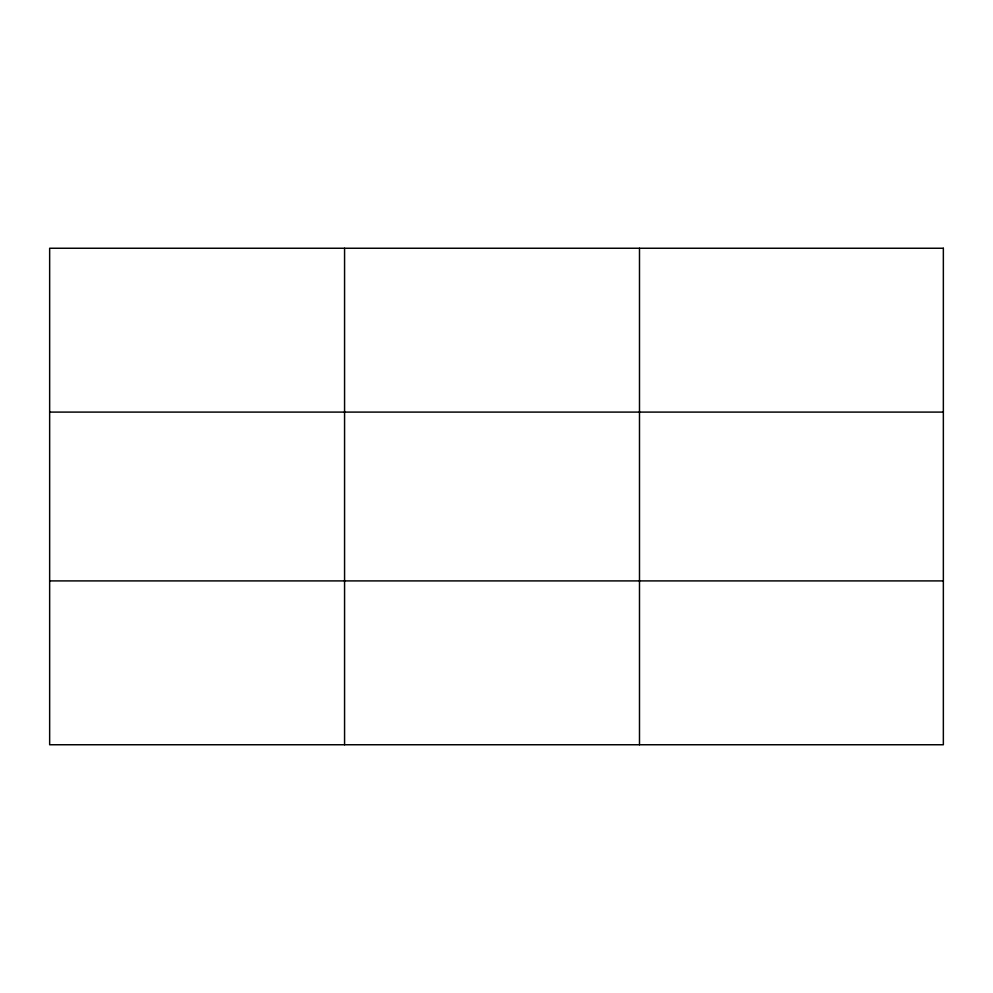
<?xml version="1.0" encoding="UTF-8"?>
<svg xmlns="http://www.w3.org/2000/svg" width="993" height="993" viewBox="0 0 993 993"><rect width="100%" height="100%" fill="white"/><g stroke="black" fill="none" stroke-linecap="round" stroke-linejoin="round"><path stroke-width="1.49" d="M344.571 744.75L344.571 248.25M639.492 744.75L639.492 248.25M49.65 412.095L943.35 412.095M49.65 580.905L943.35 580.905M943.35 248.25L49.65 248.25L49.65 744.75L943.35 744.75L943.35 248.25"/></g></svg>
